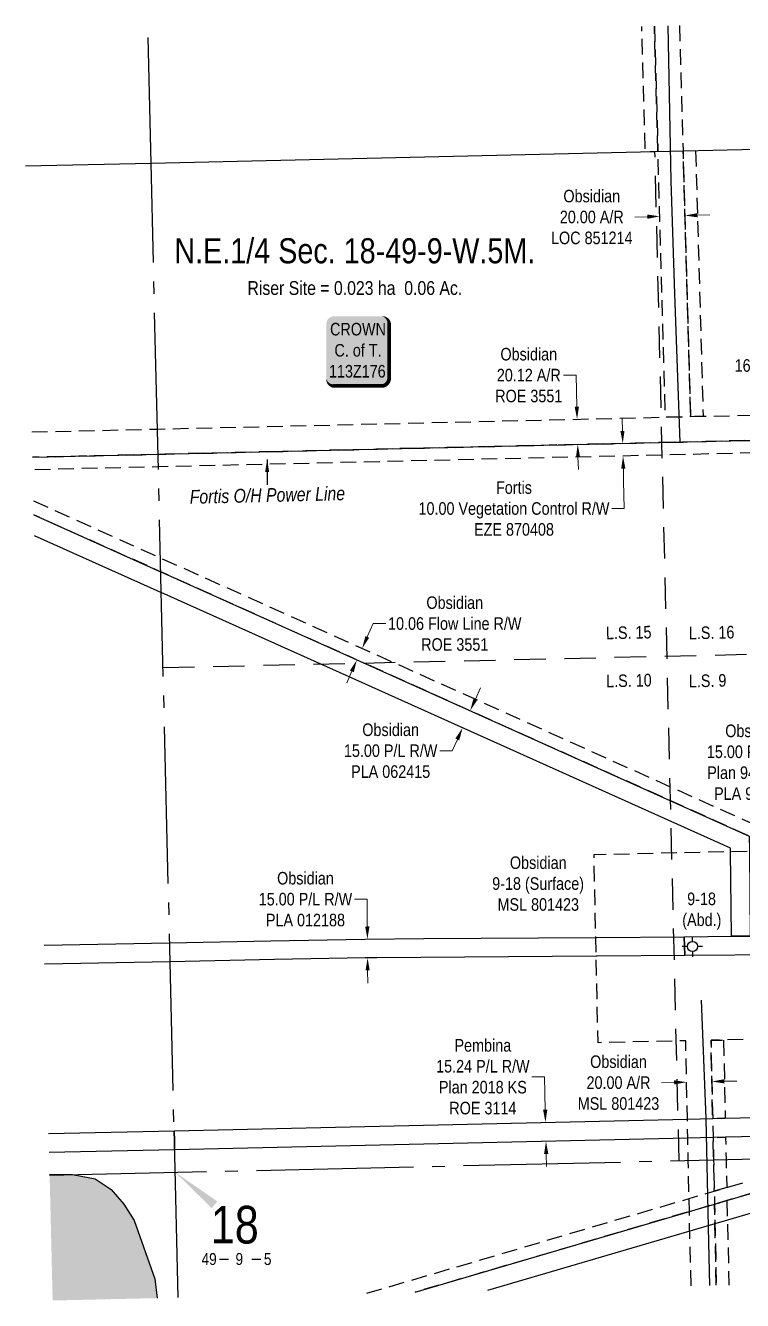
# Model space of a CAD drawing. Extents: x 612970 to 614985, y 5898964 to 5900711.
# Drawn here: x 612970 to 613541, y 5898964 to 5899980 of the extents above; entities that cross this region are included whole.
import ezdxf
from ezdxf.enums import TextEntityAlignment as Align

# ---------------------------------------------------------------- set-up
doc = ezdxf.new("R2010")
doc.units = 0
doc.header["$LTSCALE"] = 5
doc.header["$PDMODE"] = 3
doc.header["$PDSIZE"] = 5
for name, pattern in [('foc-ACCESSROAD', [3.75, 2.5, -1.25]), ('foc-FLOWLINE', [3.75, 2.5, -1.25]), ('foc-LSD', [8, 5, -3]), ('foc-QUARTERLINE', [33, 25, -3, 2, -3])]:
    doc.linetypes.add(name, pattern=pattern)
doc.layers.get('Defpoints').update_dxf_attribs({"color": 9})
for name, color, linetype in [('10', 1, 'Continuous'), ('9', 3, 'Continuous'), ('AS-POWER', 104, 'foc-POWER'), ('C-AR', 13, 'foc-ACCESSROAD'), ('C-RW', 13, 'Continuous'), ('C-SYMBOL', 7, 'Continuous'), ('C-WS', 13, 'foc-ACCESSROAD'), ('CG-NOTES', 7, 'Continuous'), ('F-EZE', 190, 'foc-FLOWLINE'), ('F-RW', 190, 'Continuous'), ('F-WS-S', 8, 'Continuous'), ('L-AREAREQUIRED', 7, 'Continuous'), ('L-QSEC', 8, 'foc-QUARTERLINE'), ('L-SEC', 7, 'Continuous'), ('L-SECLBL', 7, 'Continuous'), ('L-SECTION-LSD', 7, 'foc-LSD'), ('T-CREEK', 160, 'Continuous'), ('T-WATER-H', 133, 'Continuous')]:
    doc.layers.add(name, color=color, linetype=linetype)
for name, color, linetype, lineweight in [('C-AR-T', 13, 'Continuous', 9), ('C-FLOWLINE-T', 13, 'Continuous', 9), ('C-RW-T', 13, 'Continuous', 9), ('C-WS-T', 13, 'Continuous', 9), ('F-EZE-T', 190, 'Continuous', 9), ('F-RW-T', 190, 'Continuous', 9)]:
    doc.layers.add(name, color=color, linetype=linetype, lineweight=lineweight)
doc.styles.add('100L', font='ARIALN.TTF', dxfattribs={"height": 11})
doc.styles.add('175L', font='ARIALN.TTF', dxfattribs={"height": 20})
doc.styles.add('80', font='ARIALN.TTF', dxfattribs={"height": 10})
doc.styles.add('80CG', font='ARIALN.TTF', dxfattribs={"height": 10})
doc.styles.add('80L', font='ARIALN.TTF', dxfattribs={"height": 10})
doc.styles.add('foc-LtypeFont', font='ARIALN.TTF', dxfattribs={"height": 7.35})
doc.styles.add('SIMPLEX', font='ARIALN.TTF')
doc.linetypes.add('foc-POWER', pattern='A,6,-1,["P",foc-LtypeFont,S=0.2,R=0,X=-0.625,Y=-0.75],-1.24,4', length=12.24)
doc.linetypes.add('foc-POWER-NOLINE', pattern='A,0,-4,["P",foc-LtypeFont,S=0.2,R=0,X=-0.625,Y=-0.75],-8.24', length=12.24)
doc.dimstyles.new('Compass 5 000', dxfattribs={"dimscale": 5, "dimtxt": 9, "dimasz": 2, "dimexe": 0.2, "dimexo": 0.0625, "dimgap": 0.5, "dimtad": 0, "dimtih": 1, "dimtoh": 1, "dimzin": 0, "dimdsep": 46, "dimtxsty": '80CG', "dimcen": 0.1, "dimse1": 1, "dimse2": 1, "dimclrd": 256, "dimclrt": 256, "dimaunit": 1, "dimadec": 4, "dimazin": 0, "dimtfac": 0.06, "dimtofl": 0, "dimtmove": 0, "dimatfit": 1, "dimfxl": 0.2, "dimtolj": 1, "dimtzin": 0, "dimlwd": -1, "dimarcsym": 0})

# ---------------------------------------------------------------- blocks, each defined once
blk = doc.blocks.new('L-SECLBL')
at = {"layer": '9', "color": 7}
for p, q in [((-5.1, -27.8), (-12.3, -27.8)), ((20.7, -27.8), (13.5, -27.8))]:
    blk.add_line(p, q, dxfattribs=at)
at = {"layer": '10', "color": 2, "style": 'SIMPLEX'}
blk.add_attdef('SEC', text='', height=30, dxfattribs=at).set_placement((0, 0), align=Align.MIDDLE)
at = {"layer": '10', "color": 5, "style": '80L'}
blk.add_attdef('TWP', text='', height=9.5, dxfattribs=at).set_placement((-14.4, -27.4), align=Align.MIDDLE_RIGHT)
blk.add_attdef('RGE', text='', height=9.5, dxfattribs=at).set_placement((3.6, -27.4), align=Align.MIDDLE_CENTER)
blk.add_attdef('MER', text='', height=9.5, dxfattribs=at).set_placement((23.2, -27.4), align=Align.MIDDLE_LEFT)
blk = doc.blocks.new('*U429')
h = blk.add_hatch(color=59)
edge = h.paths.add_edge_path()
edge.add_line((-19, -28.5), (19, -28.5))
edge.add_arc((19, -22.5), 6, 270, 360)
edge.add_line((25, -22.5), (25, 21))
edge.add_arc((19, 21), 6, 0, 90)
edge.add_line((19, 27), (-19, 27))
edge.add_arc((-19, 21), 6, 90, 180)
edge.add_line((-25, 21), (-25, -22.5))
edge.add_arc((-19, -22.5), 6, 180, 270)
at = {"color": 1, "flags": 128}
blk.add_lwpolyline([(-19, -28.5, 3, 3, 0), (19, -28.5, 3, 3, 0.414214), (25, -22.5, 3, 3, 0), (25, 21, 3, 0, 0.414214), (19, 27, 0, 0, 0), (-19, 27, 0, 0, 0.414214), (-25, 21, 0, 0, 0), (-25, -22.5, 0, 3, 0.414214)], format="xyseb", close=True, dxfattribs=at)
blk.add_lwpolyline([(-11, -13.7, 0, 7.5, 0), (0, 0, 0, 0, 0)], format="xyseb", dxfattribs=at)
at = {"color": 1, "style": '80'}
blk.add_attdef('ENTER_TEXT_001', (-36, -5), '', height=10, dxfattribs=at)
blk = doc.blocks.new('*D430')
at = {"layer": 'Defpoints', "color": 0, "transparency": 16777216}
for p in [(613446.4, 5899646.7), (613446, 5899636.7), (613446.6, 5899636.7)]:
    blk.add_point(p, dxfattribs=at)
at = {"layer": 'F-EZE-T', "transparency": 16777216}
for p, q in [((613445.6, 5899656.7), (613445.3, 5899666.7)), ((613446.3, 5899626.7), (613446.5, 5899616.7)), ((613447, 5899594.8), (613446.5, 5899616.7)), ((613437, 5899594.8), (613447, 5899594.8))]:
    blk.add_line(p, q, dxfattribs=at)
for points in [[(613447.2, 5899656.7), (613443.9, 5899656.7), (613445.8, 5899646.7)], [(613447.9, 5899626.7), (613444.6, 5899626.7), (613446, 5899636.7)]]:
    blk.add_solid(points, dxfattribs=at)
at = {"layer": 'F-EZE-T', "transparency": 16777216, "insert": (613359.1, 5899594.8), "char_height": 10, "attachment_point": 5, "style": '80CG'}
blk.add_mtext('\\A1;Fortis\\P10.00 Vegetation Control R/W\\PEZE 870408', dxfattribs=at)
blk = doc.blocks.new('*D433')
at = {"layer": 'C-AR-T', "transparency": 16777216}
for p, q in [((613465.3, 5899827.4), (613455.3, 5899827.1)), ((613505.3, 5899828.5), (613515.3, 5899828.8))]:
    blk.add_line(p, q, dxfattribs=at)
for points in [[(613465.3, 5899829.1), (613465.4, 5899825.7), (613475.3, 5899827.7)], [(613505.3, 5899830.2), (613505.4, 5899826.9), (613495.3, 5899828.3)]]:
    blk.add_solid(points, dxfattribs=at)
at = {"layer": 'Defpoints', "color": 0, "transparency": 16777216}
for p in [(613475.3, 5899827.7), (613475.4, 5899825.1), (613495.4, 5899825.7)]:
    blk.add_point(p, dxfattribs=at)
at = {"layer": 'C-AR-T', "transparency": 16777216, "insert": (613421.1, 5899827.1), "char_height": 10, "attachment_point": 5, "style": '80CG'}
blk.add_mtext('\\A1;Obsidian\\P20.00 A/R\\PLOC 851214', dxfattribs=at)
blk = doc.blocks.new('*D442')
at = {"layer": 'C-RW-T', "transparency": 16777216}
for p, q in [((613242, 5899283.5), (613232, 5899283.5)), ((613242.2, 5899261.8), (613242, 5899283.5)), ((613242.4, 5899226.7), (613242.5, 5899216.7))]:
    blk.add_line(p, q, dxfattribs=at)
for points in [[(613243.9, 5899261.8), (613240.5, 5899261.7), (613242.3, 5899251.8)], [(613244.1, 5899226.8), (613240.8, 5899226.7), (613242.4, 5899236.7)]]:
    blk.add_solid(points, dxfattribs=at)
at = {"layer": 'Defpoints', "color": 0, "transparency": 16777216}
for p in [(613241.5, 5899251.7), (613242.3, 5899251.8), (613241.6, 5899236.7)]:
    blk.add_point(p, dxfattribs=at)
at = {"layer": 'C-RW-T', "transparency": 16777216, "insert": (613192.9, 5899283.5), "char_height": 10, "attachment_point": 5, "style": '80CG'}
blk.add_mtext('\\A1;Obsidian\\P15.00 P/L R/W\\PPLA 012188', dxfattribs=at)
blk = doc.blocks.new('*D447')
at = {"layer": 'C-RW-T', "transparency": 16777216}
for p, q in [((613328.3, 5899442.8), (613332.4, 5899451.9)), ((613314, 5899410.9), (613309.9, 5899401.8)), ((613309.9, 5899401.8), (613299.9, 5899401.8))]:
    blk.add_line(p, q, dxfattribs=at)
for points in [[(613326.8, 5899443.5), (613329.8, 5899442.1), (613324.2, 5899433.7)], [(613312.4, 5899411.6), (613315.5, 5899410.2), (613318.1, 5899420)]]:
    blk.add_solid(points, dxfattribs=at)
at = {"layer": 'Defpoints', "color": 0, "transparency": 16777216}
for p in [(613326.6, 5899432.6), (613318.1, 5899420), (613320.4, 5899419)]:
    blk.add_point(p, dxfattribs=at)
at = {"layer": 'C-RW-T', "transparency": 16777216, "insert": (613260.8, 5899401.8), "char_height": 10, "attachment_point": 5, "style": '80CG'}
blk.add_mtext('\\A1;Obsidian\\P15.00 P/L R/W\\PPLA 062415', dxfattribs=at)
blk = doc.blocks.new('*D453')
at = {"layer": 'C-RW-T', "transparency": 16777216}
for p, q in [((613599.2, 5899392.6), (613589.2, 5899392.6)), ((613600.2, 5899264.4), (613599.2, 5899392.6)), ((613600.4, 5899229.3), (613600.5, 5899219.3))]:
    blk.add_line(p, q, dxfattribs=at)
for points in [[(613601.8, 5899264.4), (613598.5, 5899264.4), (613600.2, 5899254.4)], [(613602.1, 5899229.3), (613598.8, 5899229.3), (613600.4, 5899239.3)]]:
    blk.add_solid(points, dxfattribs=at)
at = {"layer": 'Defpoints', "color": 0, "transparency": 16777216}
for p in [(613599.4, 5899254.4), (613599.5, 5899239.3), (613600.4, 5899239.3)]:
    blk.add_point(p, dxfattribs=at)
at = {"layer": 'C-RW-T', "transparency": 16777216, "insert": (613550.1, 5899392.6), "char_height": 10, "attachment_point": 5, "style": '80CG'}
blk.add_mtext('\\A1;Obsidian\\P15.00 P/L R/W\\PPlan 942 0287\\PPLA 930676', dxfattribs=at)
blk = doc.blocks.new('*D459')
at = {"layer": 'Defpoints', "color": 0, "transparency": 16777216}
for p in [(613381.7, 5899105.7), (613384.2, 5899105.7), (613382.1, 5899090.5)]:
    blk.add_point(p, dxfattribs=at)
at = {"layer": 'F-RW-T', "transparency": 16777216}
for p, q in [((613383.4, 5899142), (613373.4, 5899142)), ((613384, 5899115.7), (613383.4, 5899142)), ((613384.8, 5899080.5), (613385, 5899070.5))]:
    blk.add_line(p, q, dxfattribs=at)
for points in [[(613385.7, 5899115.8), (613382.3, 5899115.7), (613384.2, 5899105.7)], [(613386.5, 5899080.6), (613383.1, 5899080.5), (613384.6, 5899090.5)]]:
    blk.add_solid(points, dxfattribs=at)
at = {"layer": 'F-RW-T', "transparency": 16777216, "insert": (613334.3, 5899142), "char_height": 10, "attachment_point": 5, "style": '80CG'}
blk.add_mtext('\\A1;Pembina\\P15.24 P/L R/W\\PPlan 2018 KS\\PROE 3114', dxfattribs=at)
blk = doc.blocks.new('*D461')
at = {"layer": 'C-FLOWLINE-T', "transparency": 16777216}
for p, q in [((613242.2, 5899492.5), (613246.9, 5899503.1)), ((613246.9, 5899503.1), (613256.9, 5899503.1)), ((613229.9, 5899465.1), (613225.8, 5899456))]:
    blk.add_line(p, q, dxfattribs=at)
for points in [[(613240.7, 5899493.2), (613243.7, 5899491.9), (613238.1, 5899483.4)], [(613228.3, 5899465.8), (613231.4, 5899464.4), (613233.9, 5899474.2)]]:
    blk.add_solid(points, dxfattribs=at)
at = {"layer": 'Defpoints', "color": 0, "transparency": 16777216}
for p in [(613238.1, 5899483.4), (613257.3, 5899474.8), (613253.2, 5899465.6)]:
    blk.add_point(p, dxfattribs=at)
at = {"layer": 'C-FLOWLINE-T', "transparency": 16777216, "insert": (613311.9, 5899503.1), "char_height": 10, "attachment_point": 5, "style": '80CG'}
blk.add_mtext('\\A1;Obsidian\\P10.06 Flow Line R/W\\PROE 3551', dxfattribs=at)
blk = doc.blocks.new('*D462')
at = {"layer": 'C-AR-T', "transparency": 16777216}
for p, q in [((613408.6, 5899701.1), (613398.6, 5899701.1)), ((613409.2, 5899676), (613408.6, 5899701.1)), ((613410.1, 5899635.9), (613410.4, 5899625.9))]:
    blk.add_line(p, q, dxfattribs=at)
for points in [[(613410.9, 5899676), (613407.5, 5899675.9), (613409.4, 5899666)], [(613411.8, 5899635.9), (613408.5, 5899635.8), (613409.9, 5899645.9)]]:
    blk.add_solid(points, dxfattribs=at)
at = {"layer": 'Defpoints', "color": 0, "transparency": 16777216}
for p in [(613383.5, 5899665.4), (613409.4, 5899666), (613383.9, 5899645.3)]:
    blk.add_point(p, dxfattribs=at)
at = {"layer": 'C-AR-T', "transparency": 16777216, "insert": (613370.9, 5899701.1), "char_height": 10, "attachment_point": 5, "style": '80CG'}
blk.add_mtext('\\A1;Obsidian\\P20.12 A/R\\PROE 3551', dxfattribs=at)
blk = doc.blocks.new('GABD')
for p, q in [((-0.81, 0), (-1.62, 0)), ((0, 0.81), (0, 1.62)), ((1.62, 0), (0.81, 0)), ((0, -0.81), (0, -1.62))]:
    blk.add_line(p, q)
blk.add_circle((0, 0), 0.8)
blk = doc.blocks.new('*D490')
at = {"layer": 'C-AR-T', "transparency": 16777216}
for p, q in [((613486.7, 5899137.5), (613476.7, 5899137.3)), ((613526.8, 5899138.4), (613536.8, 5899138.6))]:
    blk.add_line(p, q, dxfattribs=at)
for points in [[(613486.7, 5899139.2), (613486.8, 5899135.9), (613496.7, 5899137.7)], [(613526.8, 5899140.1), (613526.9, 5899136.7), (613516.8, 5899138.2)]]:
    blk.add_solid(points, dxfattribs=at)
at = {"layer": 'Defpoints', "color": 0, "transparency": 16777216}
for p in [(613496.7, 5899137.7), (613496.8, 5899134.5), (613516.9, 5899135)]:
    blk.add_point(p, dxfattribs=at)
at = {"layer": 'C-AR-T', "transparency": 16777216, "insert": (613442.4, 5899137.3), "char_height": 10, "attachment_point": 5, "style": '80CG'}
blk.add_mtext('\\A1;Obsidian\\P20.00 A/R\\PMSL 801423', dxfattribs=at)

msp = doc.modelspace()

# ---------------------------------------------------------------- hatches: boundary and pattern name
at = {"layer": 'T-WATER-H'}
h = msp.add_hatch(color=256, dxfattribs=at)
h.dxf.hatch_style = 1
h.paths.add_polyline_path([(612991.407, 5898963.73), (613074.604, 5898965.631), (613072.761, 5898981.046), (613056.268, 5899027.583), (613048.174, 5899040.613), (613037.949, 5899052.194), (613025.194, 5899060.713), (613007.122, 5899064.006), (613003.137, 5899064.076), (612988.999, 5899064.325)])

# ---------------------------------------------------------------- linework, layer by layer
at = {"layer": 'AS-POWER', "flags": 128}
for points in [[(613491.509, 5899647.766), (613487.329, 5899765.918), (613484.452, 5899855.895), (613482.053, 5899979.543)], [(613515.184, 5898975.698), (613514.491, 5899010.059), (613512.277, 5899108.656), (613508.592, 5899203.111)]]:
    msp.add_lwpolyline(points, dxfattribs=at)
at = {"layer": 'AS-POWER', "linetype": 'foc-POWER-NOLINE', "flags": 128}
msp.add_lwpolyline([(612975.321, 5899635.699), (613428.325, 5899646.289), (613589.239, 5899650.051)], dxfattribs=at)
at = {"layer": 'C-AR', "flags": 128}
msp.add_lwpolyline([(613491.024, 5899979.748), (613493.87, 5899879.787), (613499.897, 5899668.099), (613479.892, 5899667.627), (613473.864, 5899879.329), (613471.017, 5899979.291)], dxfattribs=at)
at = {"layer": 'C-RW', "flags": 128}
for points in [[(612976.42, 5899589.789), (613076.736, 5899544.785), (613077.617, 5899544.349), (613194.704, 5899491.803), (613220.221, 5899480.364), (613546.672, 5899333.798), (613546.77, 5899322.526), (613546.776, 5899321.844), (613547.367, 5899254.044), (613532.381, 5899253.933), (613531.791, 5899321.523), (613531.785, 5899322.204), (613531.769, 5899324.062), (613227.668, 5899460.613), (613202.158, 5899472.069), (613078.012, 5899527.824), (613077.137, 5899528.216), (612976.817, 5899573.193)], [(612984.63, 5899246.814), (613084.672, 5899248.742), (613165.278, 5899250.293), (613240.238, 5899251.737), (613287.304, 5899252.091), (613424.303, 5899253.122), (613424.975, 5899253.127), (613494.843, 5899253.655), (613495.27, 5899238.546), (613425.299, 5899238.046), (613424.626, 5899238.041), (613249.874, 5899236.796), (613240.438, 5899236.729), (613168.345, 5899235.341), (613085.03, 5899233.737), (612984.99, 5899231.811)], [(613574.772, 5899239.135), (613495.27, 5899238.546), (613494.843, 5899253.655), (613532.381, 5899253.933), (613547.367, 5899254.044)], [(613280.401, 5898970.333), (613498.924, 5899034.588), (613518.934, 5899040.471), (613528.879, 5899043.396), (613649.053, 5899078.731), (613704.456, 5899095.022), (613714.581, 5899098), (613747.855, 5899107.785), (613762.228, 5899112.011), (613770.616, 5899114.478), (613800.551, 5899115.122), (613802.53, 5899160.599), (613817.562, 5899160.818), (613815.588, 5899115.446), (613814.917, 5899100.035), (613772.008, 5899099.243), (613752.155, 5899093.405), (613706.76, 5899080.052), (613529.213, 5899027.85), (613519.268, 5899024.926), (613499.258, 5899019.043), (613338.087, 5898971.652)]]:
    msp.add_lwpolyline(points, dxfattribs=at)
at = {"layer": 'C-WS', "flags": 128}
for points in [[(612974.839, 5899655.824), (613074.901, 5899658.163), (613479.892, 5899667.627), (613499.897, 5899668.099), (613509.9, 5899668.333), (613623.58, 5899670.99), (613624.051, 5899650.865), (613075.381, 5899638.039), (612975.321, 5899635.699)], [(612976.153, 5899600.929), (613077.351, 5899555.502), (613215.212, 5899493.697), (613550.736, 5899343.008), (613735.699, 5899262.768), (613735.936, 5899251.694), (613573.612, 5899322.112), (613572.934, 5899322.406), (613546.672, 5899333.798), (613220.221, 5899480.364), (613194.704, 5899491.803), (613077.617, 5899544.349), (613076.736, 5899544.785), (612976.42, 5899589.789)], [(613500.195, 5898975.356), (613498.924, 5899034.588), (613498.701, 5899045.015), (613498.052, 5899075.278), (613497.67, 5899093.074), (613497.343, 5899108.312), (613496.006, 5899170.638), (613426.104, 5899169.139), (613424.626, 5899238.041), (613424.303, 5899253.122), (613422.886, 5899319.188), (613531.791, 5899321.523), (613546.776, 5899321.844), (613572.934, 5899322.406), (613573.255, 5899312.451), (613574.46, 5899254.245), (613574.772, 5899239.135), (613576.153, 5899172.357), (613526.137, 5899171.284), (613516.133, 5899171.069), (613517.47, 5899108.775), (613517.797, 5899093.535), (613518.178, 5899075.738), (613518.711, 5899050.898), (613518.934, 5899040.471), (613520.321, 5898975.816)], [(613241.712, 5898969.449), (613498.701, 5899045.015), (613518.711, 5899050.898), (613528.656, 5899053.822), (613610.359, 5899077.846), (613649.053, 5899078.731), (613528.879, 5899043.396), (613518.934, 5899040.471), (613498.924, 5899034.588), (613280.401, 5898970.333)]]:
    msp.add_lwpolyline(points, dxfattribs=at)
at = {"layer": 'F-EZE', "flags": 128}
for points in [[(613471.017, 5899979.291), (613473.864, 5899879.329), (613463.86, 5899879.1), (613461.014, 5899979.062)], [(612975.321, 5899635.699), (613075.381, 5899638.039), (613624.051, 5899650.865), (613624.285, 5899640.862), (613163.858, 5899630.094), (613075.62, 5899628.036), (612975.56, 5899625.696)], [(613520.321, 5898975.816), (613518.934, 5899040.471), (613528.879, 5899043.396), (613530.324, 5898976.044)]]:
    msp.add_lwpolyline(points, dxfattribs=at)
for points in [[(613503.872, 5899880.015), (613509.9, 5899668.333), (613499.897, 5899668.099), (613493.87, 5899879.787), (613503.872, 5899880.015)], [(613526.137, 5899171.284), (613527.473, 5899109.003), (613517.47, 5899108.775), (613516.133, 5899171.069), (613526.137, 5899171.284)], [(613528.656, 5899053.822), (613518.711, 5899050.898), (613518.178, 5899075.738), (613517.797, 5899093.535), (613518.468, 5899093.551), (613527.799, 5899093.762), (613528.181, 5899075.967), (613528.656, 5899053.822)]]:
    msp.add_lwpolyline(points, close=True, dxfattribs=at)
at = {"layer": 'F-RW', "flags": 128}
for points in [[(613616.139, 5899095.766), (613527.799, 5899093.762), (613518.468, 5899093.551), (613517.797, 5899093.535), (613497.67, 5899093.074), (613088.609, 5899083.8), (613088.444, 5899090.697), (613088.245, 5899099.037), (613497.343, 5899108.312), (613517.47, 5899108.775), (613527.473, 5899109.003), (613672.336, 5899112.291)], [(612988.222, 5899096.787), (613088.245, 5899099.037), (613088.444, 5899090.697), (613088.609, 5899083.8), (612988.587, 5899081.551)]]:
    msp.add_lwpolyline(points, dxfattribs=at)
at = {"layer": 'L-QSEC'}
for p, q in [((613069.843, 5899870.098), (613067.46, 5899970.074)), ((613091.42, 5898966.015), (613069.843, 5899870.098)), ((612989.015, 5899063.663), (613892.475, 5899084.308))]:
    msp.add_line(p, q, dxfattribs=at)
at = {"layer": 'L-SEC'}
for p, q in [((613471.48, 5899879.292), (613873.12, 5899888.484)), ((613069.843, 5899870.098), (613471.48, 5899879.292)), ((612969.763, 5899867.836), (613069.843, 5899870.098))]:
    msp.add_line(p, q, dxfattribs=at)
at = {"layer": 'L-SECLBL', "flags": 128}
msp.add_lwpolyline([(613089.035, 5899065.949, 0, 7, 0), (613120.424, 5899040.02, 0, 0, 0)], format="xyseb", dxfattribs=at)
at = {"layer": 'L-SECTION-LSD'}
for p, q in [((613490.743, 5899075.128), (613471.48, 5899879.292)), ((613079.437, 5899468.079), (613882.798, 5899486.396))]:
    msp.add_line(p, q, dxfattribs=at)
at = {"layer": 'T-CREEK', "flags": 128}
msp.add_lwpolyline([(612988.999, 5899064.325), (613003.137, 5899064.076), (613007.122, 5899064.006), (613025.194, 5899060.713), (613037.949, 5899052.194), (613048.174, 5899040.613), (613056.268, 5899027.583), (613072.761, 5898981.046), (613074.604, 5898965.631)], dxfattribs=at)

# ---------------------------------------------------------------- block references
at = {"layer": 'CG-NOTES'}
ref = msp.add_blockref('*U429', (613234.574, 5899721.002), dxfattribs=dict(at, xscale=0.9996209999999999, yscale=0.9996209999999999, zscale=0.9996209999999999))
ref.add_attrib('ENTER_TEXT_001', 'CROWN', (613212.522, 5899732.77), dxfattribs={"layer": '0', "color": 1, "height": 9.9962, "style": '80'})
ref.add_attrib('ENTER_TEXT_002', 'C. of T.', (613216.017, 5899715.932), dxfattribs={"layer": '0', "color": 1, "height": 9.9962, "style": '80'})
ref.add_attrib('ENTER_TEXT_003', '113Z176', (613211.629, 5899699.231), dxfattribs={"layer": '0', "color": 1, "height": 9.9962, "style": '80'})
at = {"layer": 'F-WS-S', "color": 62, "xscale": 4.999999999999991, "yscale": 4.999999999999991, "zscale": 4.999999999999991}
msp.add_blockref('GABD', (613501.352, 5899245.798), dxfattribs=at)
at = {"layer": 'L-SECLBL', "xscale": 0.9996209999999999, "yscale": 0.9996209999999999, "zscale": 0.9996209999999999}
msp.add_blockref('L-SECLBL', (613136.577, 5899024.168), dxfattribs=at).add_auto_attribs({'SEC': '18', 'TWP': '49', 'RGE': '9', 'MER': '5'})

# ---------------------------------------------------------------- texts
at = {"layer": 'AS-POWER', "insert": (613100.514, 5899609.566), "char_height": 10.9884, "attachment_point": 1, "rotation": 1.339209, "style": '100L'}
msp.add_mtext_dynamic_manual_height_columns('\\A1;{\\fArial Narrow|b0|i1|c0|p34;Fortis O/H Power Line}', width=152.22463, gutter_width=54.981, heights=[0], dxfattribs=at)
at = {"layer": 'C-SYMBOL', "color": 3, "style": '175L'}
msp.add_text('N.E.1/4 Sec. 18-49-9-W.5M.', height=19.99242, dxfattribs=at).set_placement((613232.274, 5899784.24), align=Align.BOTTOM_CENTER)
at = {"layer": 'C-WS-T', "char_height": 9.99621, "attachment_point": 1, "style": '175L'}
for s, width, insert in [('\\pi17.57403;Obsidian\\P\\pi0.66366;16-18 (Surface)\\P\\pi13.45895;ROE 2786', 78.96501, (613534.305, 5899730.462)), ('\\pi14.3897;Obsidian\\P\\pi0.27841;9-18 (Surface)\\P\\pi4.52646;MSL 801423', 72.59635, (613341.466, 5899317.631)), ('\\pi4.32189;9-18\\P\\pi0.39433;(Abd.)', 30.58636, (613492.826, 5899288.79))]:
    msp.add_mtext_dynamic_manual_height_columns(s, width=width, gutter_width=99.962, heights=[0], dxfattribs=dict(at, insert=insert))
at = {"layer": 'L-AREAREQUIRED', "color": 5, "style": '100L'}
msp.add_text('Riser Site = 0.023 ha  0.06 Ac.', height=10.99583, dxfattribs=at).set_placement((613232.274, 5899761.748), align=Align.BOTTOM_CENTER)

# ---------------------------------------------------------------- dimensions: what is measured, and where the dimension line sits
at = {"layer": 'C-AR-T'}
for p1, p2, distance, text, picture, middle in [((613495.41, 5899825.706), (613475.407, 5899825.137), -2.545, 'Obsidian\\P20.00 A/R\\PLOC 851214', '*D433', (613421.052, 5899827.111)), ((613516.907, 5899134.976), (613496.781, 5899134.544), -3.199, 'Obsidian\\P20.00 A/R\\PMSL 801423', '*D490', (613442.433, 5899137.314))]:
    dim = msp.add_aligned_dim(p1=p1, p2=p2, distance=distance, text=text, dimstyle='Compass 5 000', dxfattribs=at)
    dim.commit()
    dim.dimension.update_dxf_attribs({"geometry": picture, "text_midpoint": middle})
dim = msp.add_linear_dim(base=(613409.432, 5899665.981), p1=(613383.947, 5899645.252), p2=(613383.476, 5899665.374), angle=91.338729, text='Obsidian\\P20.12 A/R\\PROE 3551', dimstyle='Compass 5 000', dxfattribs=at)
dim.commit()
dim.dimension.update_dxf_attribs({"geometry": '*D462', "text_midpoint": (613370.865, 5899701.15), "dimtype": 161})
at = {"layer": 'C-FLOWLINE-T'}
dim = msp.add_linear_dim(base=(613238.088, 5899483.423), p1=(613253.189, 5899465.563), p2=(613257.329, 5899474.781), angle=65.814514, text='Obsidian\\P10.06 Flow Line R/W\\PROE 3551', dimstyle='Compass 5 000', dxfattribs=at)
dim.commit()
dim.dimension.update_dxf_attribs({"geometry": '*D461', "text_midpoint": (613311.927, 5899503.104), "dimtype": 161})
at = {"layer": 'C-RW-T'}
dim = msp.add_aligned_dim(p1=(613326.56, 5899432.621), p2=(613320.427, 5899418.962), distance=-2.596, text='Obsidian\\P15.00 P/L R/W\\PPLA 062415', dimstyle='Compass 5 000', dxfattribs=at)
dim.commit()
dim.dimension.update_dxf_attribs({"geometry": '*D447', "text_midpoint": (613260.78, 5899401.78)})
dim = msp.add_linear_dim(base=(613242.261, 5899251.753), p1=(613241.613, 5899236.737), p2=(613241.5, 5899251.747), angle=90.430571, text='Obsidian\\P15.00 P/L R/W\\PPLA 012188', dimstyle='Compass 5 000', dxfattribs=at)
dim.commit()
dim.dimension.update_dxf_attribs({"geometry": '*D442', "text_midpoint": (613192.936, 5899283.515), "dimtype": 161})
at = {"layer": 'F-EZE-T'}
dim = msp.add_linear_dim(base=(613446.038, 5899636.693), p1=(613446.401, 5899646.712), p2=(613446.635, 5899636.707), angle=271.339696, text='Fortis\\P10.00 Vegetation Control R/W\\PEZE 870408', dimstyle='Compass 5 000', override={"dimtmove": 1}, dxfattribs=at)
dim.commit()
dim.dimension.update_dxf_attribs({"geometry": '*D430', "text_midpoint": (613413.469, 5899594.777), "dimtype": 161})
at = {"layer": 'F-RW-T'}
dim = msp.add_linear_dim(base=(613384.233, 5899105.748), p1=(613382.053, 5899090.453), p2=(613381.708, 5899105.691), angle=91.298876, text='Pembina\\P15.24 P/L R/W\\PPlan 2018 KS\\PROE 3114', dimstyle='Compass 5 000', dxfattribs=at)
dim.commit()
dim.dimension.update_dxf_attribs({"geometry": '*D459', "text_midpoint": (613334.326, 5899141.979), "dimtype": 161})

# ---------------------------------------------------------------- leaders
at = {"layer": 'AS-POWER', "path_type": 1}
msp.add_leader([(613162.362, 5899633.84), (613162.362, 5899613.634)], dimstyle='Compass 5 000', override={"dimgap": 0.5, "dimtad": 0}, dxfattribs=at)

# ---------------------------------------------------------------- next in the draw order: texts
at = {"layer": 'L-SECTION-LSD', "attachment_point": 1, "rotation": 1.306141, "style": '100L', "bg_fill": 3, "box_fill_scale": 1.5, "bg_fill_color": 256, "bg_fill_transparency": 0}
for s, width, insert, char_height in [('\\pi1.8451;L.S. 15', 36.84548, (613430.422, 5899500.56), 9.99621), ('L.S. 16', 36.92744, (613498.356, 5899500.56), 9.9962), ('\\pi2.02832;L.S. 10', 36.94004, (613430.422, 5899462.29), 9.99621), ('L.S. 9', 30.51571, (613498.356, 5899462.29), 9.9962)]:
    msp.add_mtext_dynamic_manual_height_columns(s, width=width, gutter_width=54.979, heights=[0], dxfattribs=dict(at, insert=insert, char_height=char_height))

# ---------------------------------------------------------------- next in the draw order: dimensions: what is measured, and where the dimension line sits
at = {"layer": 'C-RW-T'}
dim = msp.add_linear_dim(base=(613600.361, 5899239.326), p1=(613599.37, 5899254.429), p2=(613599.483, 5899239.319), angle=270.425848, text='Obsidian\\P15.00 P/L R/W\\PPlan 942 0287\\PPLA 930676', dimstyle='Compass 5 000', dxfattribs=at)
dim.commit()
dim.dimension.update_dxf_attribs({"geometry": '*D453', "text_midpoint": (613550.136, 5899392.615), "dimtype": 161})

doc.saveas('drawing.dxf')
